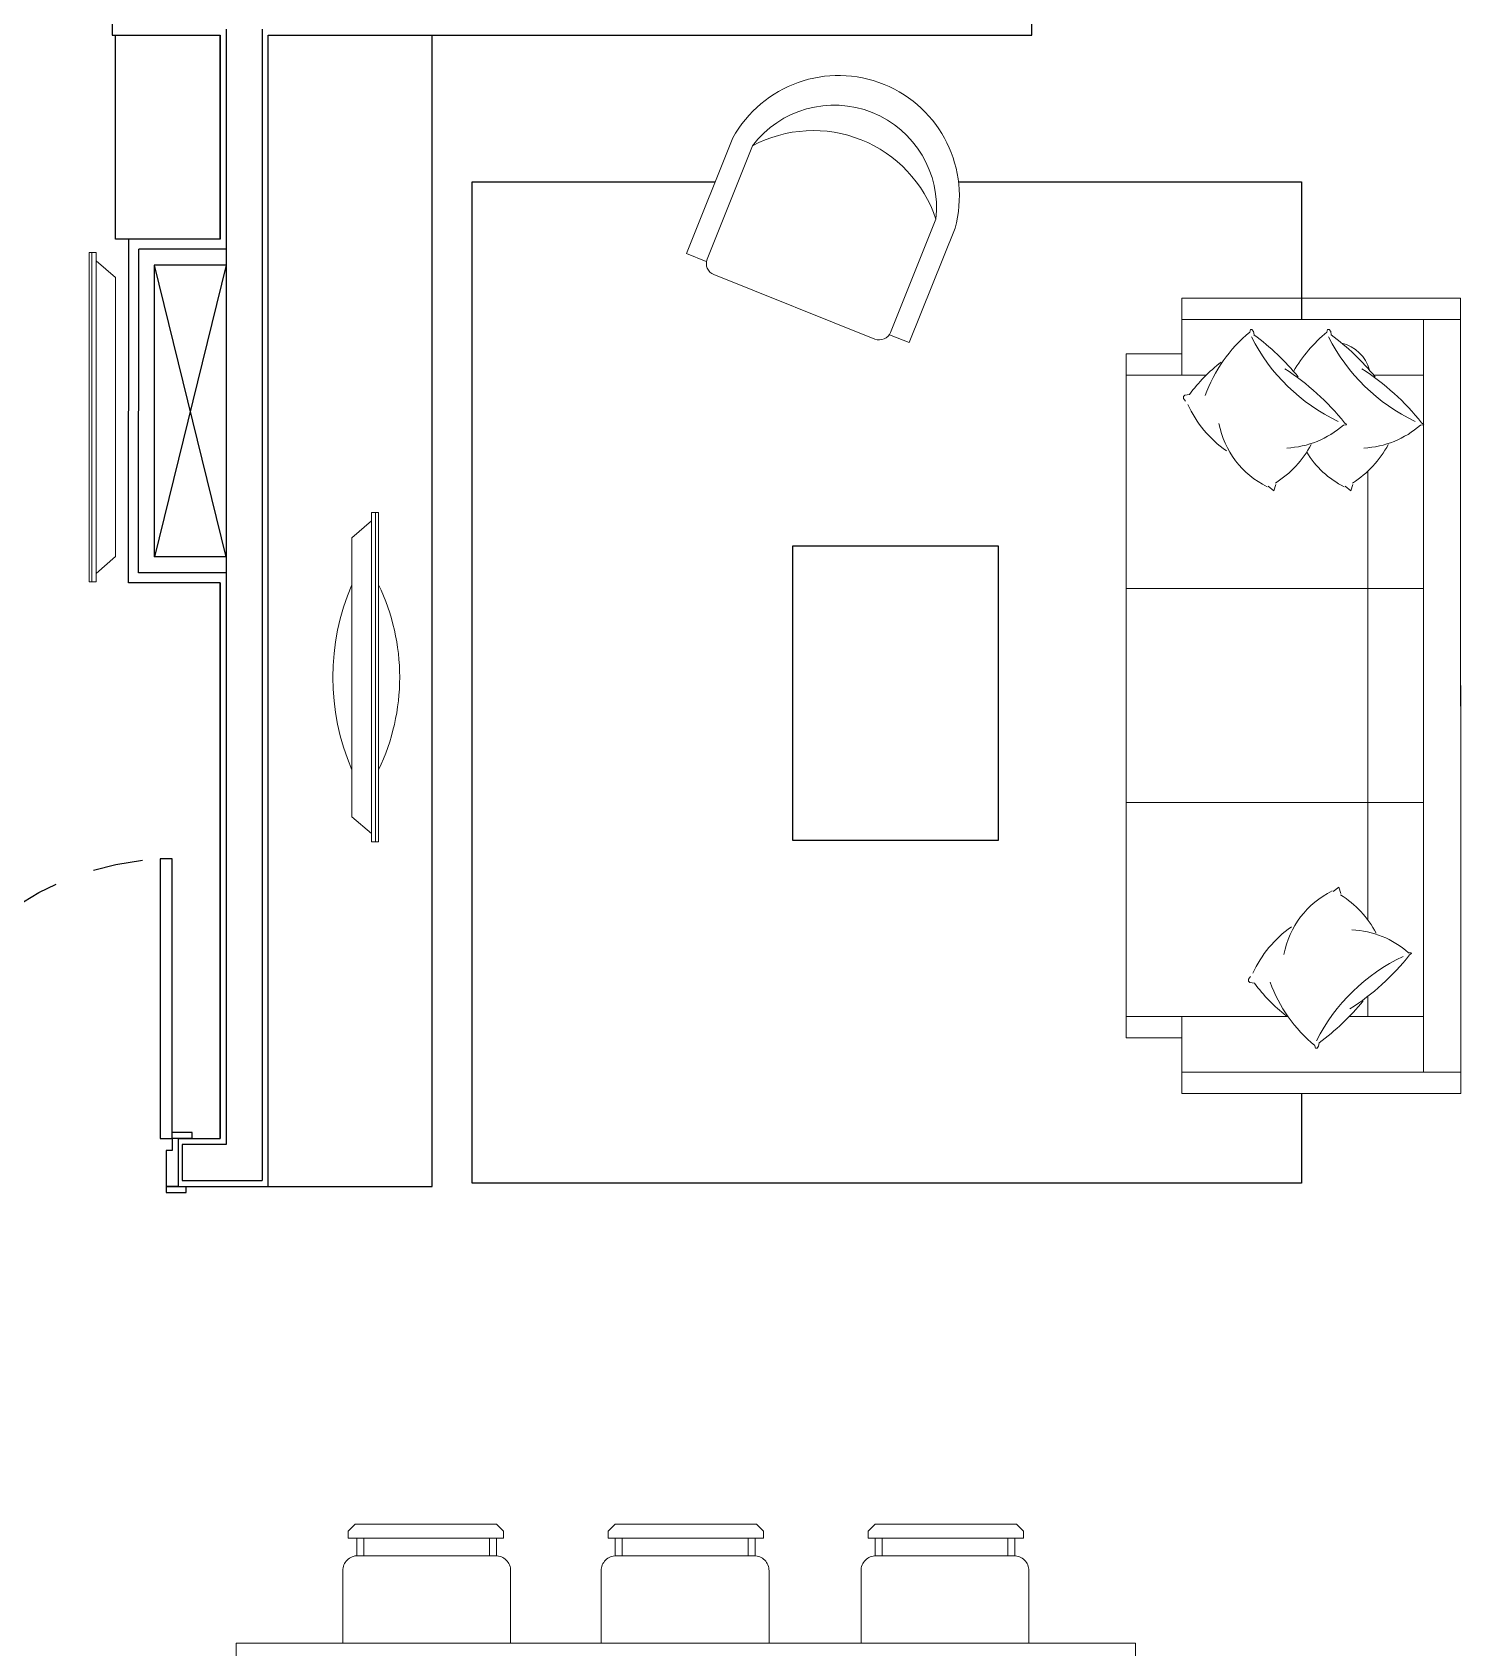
# Model space of a CAD drawing. Header units: millimetres. Extents: x 188.6 to 263.2, y 40.1 to 120.1.
# Drawn here: x 227.459 to 231.032, y 113.04 to 117.082 of the extents above; entities that cross this region are included whole.
import ezdxf

# ---------------------------------------------------------------- set-up
doc = ezdxf.new("R2010")
doc.units = ezdxf.units.MM
doc.linetypes.add('_XREF_APTOS 605 E 606_R01$0$XREF-TIPO$0$HIDDEN2', pattern=[0.1875, 0.125, -0.0625])
doc.layers.add('_XREF_APTOS 605 E 606_R01$0$L-MC-LAYOUT', color=8, linetype='Continuous', lineweight=5)
doc.layers.add('ARQ', color=8, linetype='Continuous')
doc.layers.add('ARQ-BASE', color=8, linetype='Continuous')

# ---------------------------------------------------------------- blocks, each defined once
blk = doc.blocks.new('_XREF_APTOS 605 E 606_R01$0$XREF-TIPO$0$PORTA 70')
at = {"layer": 'ARQ-BASE'}
for p, q in [((36.2665, 23.8835), (36.2815, 23.8835)), ((36.2665, 23.8335), (36.2665, 23.8835)), ((36.2815, 23.8335), (36.2815, 23.8835)), ((36.2815, 23.8485), (36.2815, 23.8335)), ((36.4015, 23.8485), (36.2815, 23.8485)), ((36.4015, 23.8685), (36.4165, 23.8685)), ((36.4015, 23.8685), (36.4015, 23.8185)), ((36.4015, 23.8185), (36.4015, 23.8485)), ((36.4165, 23.8685), (36.4165, 23.8185)), ((36.2815, 23.8335), (36.2665, 23.8335)), ((36.3115, 23.8335), (36.2815, 23.8335)), ((36.3115, 23.8185), (36.3115, 23.8335)), ((36.4015, 23.8185), (36.3115, 23.8185)), ((36.4165, 23.8185), (36.4015, 23.8185)), ((36.2665, 23.0835), (36.2665, 23.1335)), ((36.2815, 23.1335), (36.3115, 23.1335)), ((36.2815, 23.0835), (36.2815, 23.1335)), ((36.2815, 23.1185), (36.4015, 23.1185)), ((36.3115, 23.1485), (36.4015, 23.1485)), ((36.3115, 23.1335), (36.3115, 23.1485)), ((36.4015, 23.1485), (36.4165, 23.1485)), ((36.4015, 23.1185), (36.4015, 23.1485)), ((36.4015, 23.1485), (36.4015, 23.0985)), ((36.4165, 23.1485), (36.4165, 23.0985)), ((36.2815, 23.0835), (36.2665, 23.0835)), ((36.4165, 23.0985), (36.4015, 23.0985))]:
    blk.add_line(p, q, dxfattribs=at)
blk.add_lwpolyline([(36.2815, 23.1635), (36.2815, 23.1335), (35.5815, 23.1335), (35.5815, 23.1635)], close=True, dxfattribs=at)
at = {"layer": 'ARQ-BASE', "color": 8, "linetype": '_XREF_APTOS 605 E 606_R01$0$XREF-TIPO$0$HIDDEN2'}
blk.add_arc((36.2815, 23.1335), 0.7, 90, 180, dxfattribs=at)
blk = doc.blocks.new('_XREF_APTOS 605 E 606_R01$0$XREF-MC1101-TE-LAYO$0$TV 42 BASE_S')
at = {"layer": '_XREF_APTOS 605 E 606_R01$0$L-MC-LAYOUT'}
blk.add_line((-0.5885, 0.085), (0.5885, 0.085), dxfattribs=at)
for points in [[(-0.5885, 0.095), (0.5885, 0.095), (0.5885, 0.07), (-0.5885, 0.07)], [(-0.5585, 0.07), (0.5585, 0.07), (0.4985, 0), (-0.4985, 0)]]:
    blk.add_lwpolyline(points, close=True, dxfattribs=at)
for centre, radius, start, end in [((0, -0.5863), 0.7573, 64.1146, 115.8854), ((0, 0.7689), 0.837, 246.73346, 293.26654)]:
    blk.add_arc(centre, radius, start, end, dxfattribs=at)
blk = doc.blocks.new('_XREF_APTOS 605 E 606_R01$0$A$C37A023DB')
at = {"layer": '_XREF_APTOS 605 E 606_R01$0$L-MC-LAYOUT', "color": 8}
blk.add_line((0.007, 0), (0.007, 0.8239), dxfattribs=at)
at = {"layer": '_XREF_APTOS 605 E 606_R01$0$L-MC-LAYOUT'}
for points in [[(0, 0), (0, 0.8239), (0.0175, 0.8239), (0.0175, 0)], [(0.0175, 0.021), (0.0175, 0.8029), (0.0665, 0.7609), (0.0665, 0.063)]]:
    blk.add_lwpolyline(points, close=True, dxfattribs=at)
blk = doc.blocks.new('_XREF_APTOS 605 E 606_R01$0$MESA 8L')
at = {"layer": '_XREF_APTOS 605 E 606_R01$0$L-MC-LAYOUT'}
for p, q in [((35.7786, -11.3653), (36.1671, -11.3653)), ((35.7996, -11.4091), (35.7995, -11.3653)), ((35.8171, -11.4091), (35.817, -11.3653)), ((36.132, -11.3653), (36.132, -11.4091)), ((36.1495, -11.3653), (36.1495, -11.4091)), ((35.7996, -11.4091), (36.1496, -11.4091)), ((35.2621, -11.9085), (35.2621, -12.2971)), ((36.6871, -11.9086), (36.6871, -12.2971)), ((35.3059, -11.9296), (35.2621, -11.9295)), ((35.3059, -11.9471), (35.2621, -11.947)), ((35.3059, -11.9296), (35.3059, -12.2796)), ((36.6434, -11.9296), (36.6871, -11.9295)), ((36.6434, -11.9296), (36.6434, -12.2796)), ((36.6434, -11.9471), (36.6871, -11.947)), ((35.2621, -12.262), (35.3059, -12.262)), ((35.2621, -12.2795), (35.3059, -12.2795)), ((36.6871, -12.262), (36.6434, -12.262)), ((36.6871, -12.2795), (36.6434, -12.2795)), ((35.2621, -12.5585), (35.2621, -12.9471)), ((36.6871, -12.5585), (36.6871, -12.9471)), ((35.3059, -12.5796), (35.2621, -12.5795)), ((35.3059, -12.5971), (35.2621, -12.597)), ((35.3059, -12.5796), (35.3059, -12.9296)), ((36.6433, -12.5796), (36.6871, -12.5795)), ((36.6433, -12.5796), (36.6433, -12.9296)), ((36.6433, -12.5971), (36.6871, -12.597)), ((35.2621, -12.912), (35.3059, -12.912)), ((35.2621, -12.9295), (35.3059, -12.9295)), ((36.6871, -12.912), (36.6433, -12.912)), ((36.6871, -12.9295), (36.6433, -12.9295)), ((35.2621, -13.5971), (35.2621, -13.2085)), ((36.6871, -13.5971), (36.6871, -13.2085)), ((35.2621, -13.2261), (35.3059, -13.2261)), ((35.2621, -13.2436), (35.3059, -13.2436)), ((35.3058, -13.576), (35.3059, -13.226)), ((36.6433, -13.576), (36.6433, -13.226)), ((36.6871, -13.2262), (36.6433, -13.2262)), ((36.6871, -13.2437), (36.6433, -13.2437)), ((35.3058, -13.5585), (35.2621, -13.5586)), ((35.3058, -13.576), (35.2621, -13.5761)), ((36.6433, -13.5585), (36.6871, -13.5587)), ((36.6433, -13.576), (36.6871, -13.5762)), ((35.7996, -14.0966), (35.7995, -14.1403)), ((35.7996, -14.0966), (36.1496, -14.0966)), ((35.8171, -14.0966), (35.817, -14.1403)), ((36.132, -14.1403), (36.132, -14.0966)), ((36.1495, -14.1403), (36.1495, -14.0966)), ((35.7785, -14.1403), (36.1671, -14.1403))]:
    blk.add_line(p, q, dxfattribs=at)
for points in [[(35.7786, -11.3654), (35.7786, -11.3479), (35.7961, -11.3304), (36.1496, -11.3304), (36.1671, -11.3479), (36.1671, -11.3654)], [(35.2622, -11.9085), (35.2447, -11.9085), (35.2272, -11.926), (35.2272, -12.2796), (35.2447, -12.2971), (35.2622, -12.2971)], [(36.687, -11.9086), (36.7045, -11.9086), (36.722, -11.9261), (36.722, -12.2796), (36.7045, -12.2971), (36.687, -12.2971)], [(35.2622, -12.5585), (35.2447, -12.5585), (35.2272, -12.576), (35.2272, -12.9296), (35.2447, -12.9471), (35.2622, -12.9471)], [(36.687, -12.5585), (36.7045, -12.5585), (36.722, -12.576), (36.722, -12.9296), (36.7045, -12.9471), (36.687, -12.9471)], [(35.2622, -13.5971), (35.2447, -13.5971), (35.2272, -13.5796), (35.2272, -13.226), (35.2447, -13.2085), (35.2622, -13.2085)], [(36.687, -13.5971), (36.7045, -13.5971), (36.722, -13.5796), (36.722, -13.226), (36.7045, -13.2085), (36.687, -13.2085)], [(35.7785, -14.1402), (35.7785, -14.1577), (35.796, -14.1752), (36.1496, -14.1752), (36.1671, -14.1577), (36.1671, -14.1402)]]:
    blk.add_lwpolyline(points, dxfattribs=at)
for points in [[(35.7646, -11.6278), (35.7646, -11.4466, -0.414214), (35.8021, -11.4091)], [(36.1471, -11.4091, -0.414214), (36.1846, -11.4466), (36.1846, -11.6278)], [(35.5246, -11.8946), (35.3434, -11.8946, 0.414214), (35.3059, -11.9321)], [(36.4246, -11.8946), (36.6059, -11.8946, -0.414214), (36.6434, -11.9321)], [(35.3059, -12.2771, 0.414214), (35.3434, -12.3146), (35.5246, -12.3146)], [(36.6434, -12.2771, -0.414214), (36.6059, -12.3146), (36.4246, -12.3146)], [(35.5246, -12.5446), (35.3434, -12.5446, 0.414214), (35.3059, -12.5821)], [(36.4246, -12.5446), (36.6058, -12.5446, -0.414214), (36.6433, -12.5821)], [(35.3059, -12.9271, 0.414214), (35.3434, -12.9646), (35.5246, -12.9646)], [(36.6433, -12.9271, -0.414214), (36.6058, -12.9646), (36.4246, -12.9646)], [(35.3059, -13.2285, -0.414214), (35.3434, -13.191), (35.5246, -13.191)], [(36.6433, -13.2285, 0.414214), (36.6058, -13.191), (36.4246, -13.191)], [(35.5246, -13.611), (35.3433, -13.611, -0.414214), (35.3058, -13.5735)], [(36.4246, -13.611), (36.6058, -13.611, 0.414214), (36.6433, -13.5735)], [(35.7646, -13.8778), (35.7646, -14.0591, 0.414214), (35.8021, -14.0966)], [(36.1471, -14.0966, 0.414214), (36.1846, -14.0591), (36.1846, -13.8778)]]:
    blk.add_lwpolyline(points, format="xyb", dxfattribs=at)
blk.add_lwpolyline([(35.5246, -11.6278), (36.4246, -11.6278), (36.4246, -13.8778), (35.5246, -13.8778)], close=True, dxfattribs=at)
blk = doc.blocks.new('_XREF_APTOS 605 E 606_R01$0$sofa humanizado')
at = {"layer": '_XREF_APTOS 605 E 606_R01$0$L-MC-LAYOUT'}
for p, q in [((4383.2458, -425.6651), (4383.1721, -425.6651)), ((4382.73, -425.9947), (4382.7365, -426.014)), ((4382.7365, -426.014), (4382.7533, -426.0002)), ((4382.9624, -425.9947), (4382.9689, -426.014)), ((4382.9689, -426.014), (4382.9858, -426.0002)), ((4382.7663, -427.229), (4382.7728, -427.2097)), ((4382.7728, -427.2097), (4382.7896, -427.2235))]:
    blk.add_line(p, q, dxfattribs=at)
for points in [[(4382.517, -425.4969), (4382.517, -427.7684), (4382.4049, -427.7684), (4382.4049, -425.4327), (4382.517, -425.4327)], [(4383.2458, -425.6008), (4383.2458, -425.6008), (4383.2458, -425.4327), (4382.517, -425.4327)], [(4382.4049, -425.4969), (4383.2458, -425.4969), (4383.2458, -425.6651), (4383.4139, -425.6651), (4383.4139, -427.6645), (4383.2595, -427.6645), (4383.2458, -427.6645), (4383.2458, -427.8327), (4382.4049, -427.8327), (4382.4049, -425.4969)], [(4382.517, -425.4969), (4382.517, -425.6008), (4382.517, -425.6008)], [(4382.8083, -425.5353), (4382.807, -425.5276), (4382.802, -425.5276), (4382.797, -425.5335), (4382.7959, -425.5438)], [(4383.0408, -425.5353), (4383.0394, -425.5276), (4383.0345, -425.5276), (4383.0294, -425.5335), (4383.0283, -425.5438)], [(4383.2458, -425.6008), (4383.4139, -425.6008), (4383.4139, -426.9547), (4382.517, -426.9547), (4382.517, -425.6008), (4382.517, -425.6008)], [(4382.6852, -425.9553), (4382.6852, -426.9547), (4382.517, -426.9547), (4382.517, -425.6648), (4382.6672, -425.6648), (4382.6672, -425.6648)], [(4383.2233, -425.7236), (4383.2375, -425.7261), (4383.2413, -425.7296), (4383.241, -425.7356), (4383.2348, -425.7439)], [(4382.5259, -425.8159), (4382.5178, -425.8151), (4382.5165, -425.8138), (4382.5228, -425.8093)], [(4382.7584, -425.8159), (4382.7502, -425.8151), (4382.749, -425.8138), (4382.7553, -425.8093)], [(4382.9259, -426.9547), (4383.4139, -426.9547), (4383.4139, -426.3092), (4382.517, -426.3092), (4382.517, -426.9547), (4382.7406, -426.9547)], [(4382.9259, -427.6002), (4383.4139, -427.6002), (4383.4139, -426.9547), (4382.517, -426.9547), (4382.517, -427.6002), (4382.7406, -427.6002)], [(4382.6852, -427.5395), (4382.6852, -427.6002), (4382.517, -427.6002), (4382.517, -426.9547), (4382.6852, -426.9547), (4382.6852, -427.3089)], [(4382.5623, -427.4079), (4382.5541, -427.4086), (4382.5529, -427.4099), (4382.5591, -427.4144)], [(4383.0272, -427.5001), (4383.0414, -427.4976), (4383.0452, -427.4941), (4383.0449, -427.4881), (4383.0387, -427.4798)], [(4382.9259, -427.6002), (4383.2458, -427.6002), (4383.2458, -427.7684), (4382.517, -427.7684), (4382.517, -427.6002), (4382.7406, -427.6002)], [(4382.8446, -427.6885), (4382.8433, -427.6961), (4382.8383, -427.6962), (4382.8333, -427.6902), (4382.8322, -427.6799)]]:
    blk.add_lwpolyline(points, dxfattribs=at)
blk.add_lwpolyline([(4382.7638, -425.5687, 0.280023), (4382.6801, -425.6497)], format="xyb", dxfattribs=at)
for centre, radius, start, end in [((4382.3023, -425.2972), 0.5613, 295.3065, 333.2322), ((4383.2137, -426.1171), 0.7093, 126.0887, 140.9813), ((4382.5347, -425.2972), 0.5613, 295.3065, 333.2322), ((4382.5242, -425.8786), 0.4456, 30.2921, 50.3915), ((4383.4462, -426.1171), 0.7093, 126.0887, 140.9813), ((4382.7567, -425.8786), 0.4456, 19.877, 50.3915), ((4383.1017, -426.2666), 0.7378, 122.7425, 141.6894), ((4383.3342, -426.2666), 0.7378, 122.7425, 141.6894), ((4382.7979, -426.0437), 0.5324, 36.9644, 51.7347), ((4382.9105, -425.6078), 0.3496, 305.1385, 335.3403), ((4382.71, -425.6071), 0.2783, 228.5894, 267.2867), ((4382.9425, -425.6071), 0.2783, 228.5894, 267.2867), ((4382.8696, -425.7602), 0.2695, 296.2064, 349.1733), ((4382.8983, -425.7274), 0.312, 208.1477, 237.5789), ((4382.6372, -425.7602), 0.2695, 296.2064, 329.392), ((4383.1308, -425.7274), 0.312, 208.1477, 237.5789), ((4382.6735, -427.4635), 0.2695, 10.8267, 63.7936), ((4382.9347, -427.4963), 0.312, 122.4211, 151.8523), ((4382.7463, -427.6166), 0.2783, 92.7133, 131.4106), ((4382.7144, -427.616), 0.3496, 24.6597, 54.8615), ((4383.138, -426.9571), 0.7378, 218.3106, 237.2575), ((4382.3386, -427.9265), 0.5613, 26.7678, 64.6935), ((4382.5605, -427.3451), 0.4456, 309.6085, 340.123), ((4382.6018, -427.18), 0.5324, 308.2653, 323.0356), ((4383.25, -427.1067), 0.7093, 219.0187, 233.9113)]:
    blk.add_arc(centre, radius, start, end, dxfattribs=at)
blk = doc.blocks.new('_XREF_APTOS 605 E 606_R01$0$AC18C')
for p, q in [((-0.039, 0.5), (-0.5583, 0.5)), ((-0.039, 0.5), (-0.039, 0.4117)), ((-0.05, 0.4117), (-0.5583, 0.4117)), ((0, 0.3617), (0, -0.3617)), ((-0.05, -0.4117), (-0.5583, -0.4117)), ((-0.039, -0.4109), (-0.039, -0.5)), ((-0.039, -0.5), (-0.5528, -0.5))]:
    blk.add_line(p, q)
for centre, radius, start, end in [((-0.4965, 0.0003), 0.5035, 97.0495, 263.57691), ((-0.446, 0), 0.4268, 105.24898, 254.75102), ((-0.2119, 0), 0.5381, 130.0756, 229.9244), ((-0.05, 0.3617), 0.05, 0, 90), ((-0.05, -0.3617), 0.05, 270, 0)]:
    blk.add_arc(centre, radius, start, end)
blk = doc.blocks.new('_XREF_APTOS 605 E 606_R01$0$Z$W@#32586')
at = {"layer": '_XREF_APTOS 605 E 606_R01$0$L-MC-LAYOUT', "color": 4, "xscale": -0.6, "yscale": 0.6, "zscale": 0.63, "rotation": 90.00000000000004}
blk.add_blockref('_XREF_APTOS 605 E 606_R01$0$AC18C', (0.3, 0), dxfattribs=at)
blk = doc.blocks.new('_XREF_APTOS 605 E 606_R01$0$A$C294A2076')
at = {"layer": '_XREF_APTOS 605 E 606_R01$0$L-MC-LAYOUT'}
blk.add_blockref('_XREF_APTOS 605 E 606_R01$0$Z$W@#32586', (0, 0), dxfattribs=at)
blk = doc.blocks.new('A$C1BFF5DEF')
at = {"layer": 'ARQ-BASE', "color": 8}
for p, q in [((31.0703, 8.02, 0), (31.0703, 8.8499, 0)), ((28.7703, 8.225), (28.7703, 8.02)), ((28.7703, 8.02, -0.0002), (29.0403, 8.02, 0.0002)), ((29.0403, 8.02, 0.0002), (29.0403, 7.5099, 0.0002)), ((29.0403, 7.5099), (29.0403, 8.02)), ((29.0553, 8.035, 0.0002), (29.0553, 5.2449, 0.0002)), ((29.1453, 8.035, 0.0002), (29.1453, 5.1549, 0.0002)), ((29.1603, 5.1399, 0.0002), (29.1603, 8.02, 0.0002)), ((29.1603, 8.02, 0.0005), (31.0703, 8.02, 0.0038)), ((29.5703, 5.1399, 0.0002), (29.5703, 8.02, 0.0002)), ((28.811, 6.6499), (28.8114, 7.5099)), ((29.0403, 7.5099), (28.8114, 7.5099)), ((28.836, 6.6749), (28.8364, 7.4849)), ((29.0553, 7.4849), (28.8364, 7.4849)), ((29.0553, 7.4449), (28.8753, 7.4449)), ((29.0553, 7.4449), (28.8761, 6.7149)), ((28.8761, 6.7149), (28.8764, 7.4449)), ((29.0553, 6.7149), (28.8764, 7.4449)), ((29.0553, 6.7149), (28.8753, 6.7149)), ((29.0553, 6.6749), (28.836, 6.6749)), ((29.0403, 6.6499), (28.811, 6.6499)), ((29.0403, 5.2599), (29.0403, 6.6499)), ((29.0403, 6.6499, 0.0002), (29.0403, 5.2599, 0.0002)), ((28.9353, 5.2599), (29.0403, 5.2599, 0.0002)), ((29.0553, 5.2449), (28.9453, 5.2449)), ((28.9453, 5.2449), (28.9453, 5.1549)), ((28.9353, 5.1399), (29.1603, 5.1399)), ((28.9453, 5.1549), (29.1453, 5.1549)), ((29.1603, 5.1399, 0.0002), (29.5703, 5.1399, 0.0002))]:
    blk.add_line(p, q, dxfattribs=at)
at = {"layer": 'ARQ-BASE', "color": 8, "elevation": 0.0002}
blk.add_lwpolyline([(28.7788, 8.02), (29.0403, 8.02), (29.0403, 7.5099), (28.7788, 7.5099)], close=True, dxfattribs=at)
for points in [[(29.6702, 7.653), (30.2786, 7.653)], [(31.7455, 5.3725), (31.7455, 5.1481), (29.6702, 5.1481), (29.6702, 7.653)], [(30.8871, 7.653), (31.7455, 7.653), (31.7455, 7.3093)]]:
    blk.add_lwpolyline(points, dxfattribs=at)
at = {"layer": 'ARQ-BASE', "color": 8}
blk.add_lwpolyline([(30.4715, 6.0065), (30.987, 6.0065), (30.987, 6.7415), (30.4715, 6.7415)], close=True, dxfattribs=at)
for name, p, rotation in [('_XREF_APTOS 605 E 606_R01$0$A$C294A2076', (30.1982, 7.452), 338.2087069593956), ('_XREF_APTOS 605 E 606_R01$0$MESA 8L', (42.9579, 39.5219, 0.0002), 270)]:
    blk.add_blockref(name, p, dxfattribs=dict(at, rotation=rotation))
at = {"layer": 'ARQ-BASE', "color": 8, "extrusion": (0, 0, -1), "xscale": -1, "zscale": -1}
blk.add_blockref('_XREF_APTOS 605 E 606_R01$0$A$C37A023DB', (-28.7123, 6.6528, -0.0002), dxfattribs=at)
at = {"layer": 'ARQ-BASE', "color": 8, "xscale": -0.8291666666670551, "yscale": 0.8291666666670551, "zscale": 0.8291666666670551, "rotation": 0.0006225294649376}
blk.add_blockref('_XREF_APTOS 605 E 606_R01$0$sofa humanizado', (3665.8835, 360.1566, 0.0002), dxfattribs=at)
at = {"layer": 'ARQ-BASE', "color": 8, "extrusion": (0, 0, -1), "xscale": -0.6999999999999998, "yscale": 0.6999999999999998, "zscale": -0.6999999999999998, "rotation": 89.99953760192233}
blk.add_blockref('_XREF_APTOS 605 E 606_R01$0$XREF-MC1101-TE-LAYO$0$TV 42 BASE_S', (-29.3697, 6.4139), dxfattribs=at)
at = {"layer": 'ARQ-BASE', "color": 8, "extrusion": (0, 0, -1), "zscale": -1, "rotation": 270}
blk.add_blockref('_XREF_APTOS 605 E 606_R01$0$XREF-TIPO$0$PORTA 70', (-52.0538, 41.5414), dxfattribs=at)

msp = doc.modelspace()

# ---------------------------------------------------------------- block references
at = {"layer": 'ARQ'}
msp.add_blockref('A$C1BFF5DEF', (198.8891, 109.0543), dxfattribs=at)

doc.saveas('drawing.dxf')
